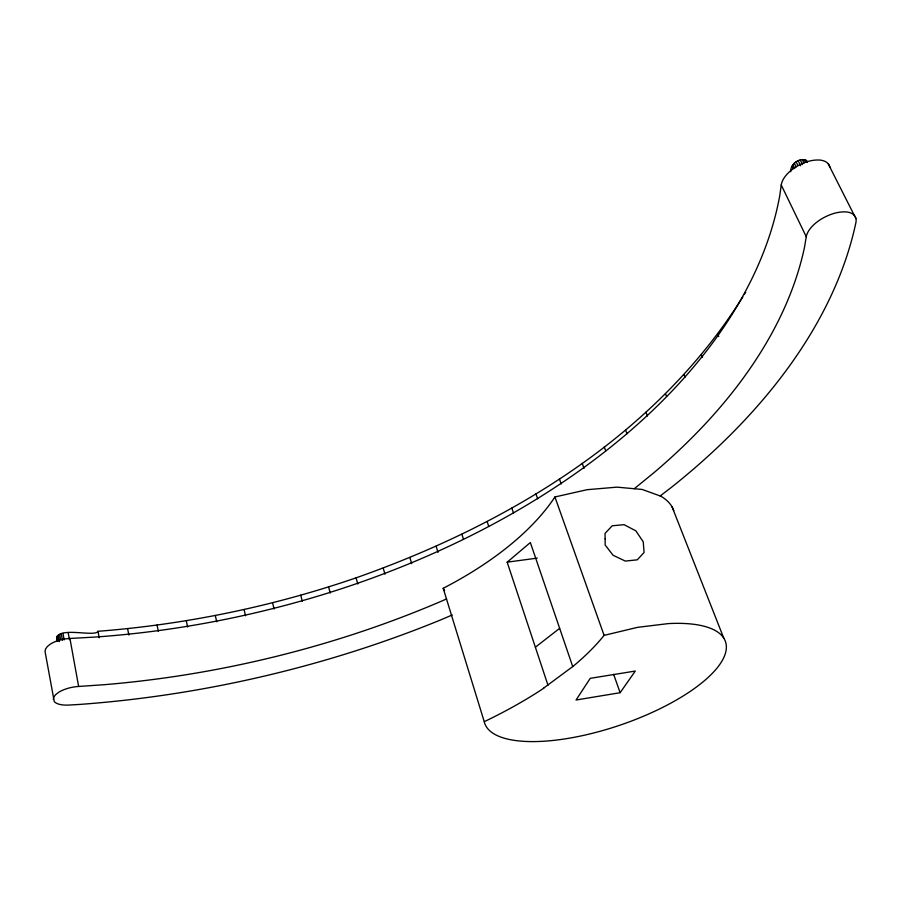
<?xml version="1.0" encoding="UTF-8"?>
<svg xmlns="http://www.w3.org/2000/svg" width="901" height="901" viewBox="0 0 901 901"><rect width="100%" height="100%" fill="white"/><g stroke="black" fill="none" stroke-linecap="round" stroke-linejoin="round"><path stroke-width="1.35" d="M829.9 167.113A26.737 14.393 -28.4 0 0 820.282 160.085C811.531 159.387 803.005 162.585 795.628 167.057A26.737 14.393 -28.4 0 0 781.235 184.975L779.737 195.81A641.174 398.614 -11.9 0 1 95.495 637.041L69.929 638.46A20.52 8.999 -10.7 0 0 50.388 644.091L47.325 646.524L45.512 649.058L45.05 651.513L54.24 701.541A20.836 8.627 -11.1 0 0 69.242 705.044L79.716 704.424A719.899 429.946 -12.2 0 0 441.085 619.742L452.257 614.978M660.174 495.967L671.448 487.328A719.899 429.946 -12.2 0 0 855.905 222.603A27.255 13.909 -27.5 0 0 846.366 211.926C837.457 211.375 828.819 214.607 821.25 219.067A27.255 13.909 -27.5 0 0 806.26 236.715L804.503 247.279A655.489 387.272 -12.3 0 1 653.957 472.676L634.259 488.725L616.982 487.148L587.125 489.694L554.926 496.969A281.089 139.554 -14.9 0 1 443.202 588.285L484.197 721.532A127.109 45.219 -18.7 0 0 668.407 704.436A127.109 45.219 -18.7 0 0 668.508 623.582L637.66 627.321L604.098 635.374A295.618 122.052 -15.4 0 1 573.25 666.188L543.517 688.206M57.202 641.456C52.449 624.416 95.168 637.863 97.984 631.297C185.82 624.472 272.755 606.474 356.075 577.845C507.657 524.405 655.962 435.949 742.829 296.834M790.718 171.731C790.087 163.971 800.009 156.785 806.8 160.761L807.386 161.865M53.328 699.435L53.812 697.059L55.682 694.603L58.802 692.216A20.836 8.627 -11.1 0 1 78.635 686.461L104.55 684.67A655.489 387.272 -12.3 0 0 442.312 600.809L446.626 598.883M744.271 294.526L745.713 292.228M620.136 692.7L635.284 671.054L590.245 678.329L576.054 700.009L620.136 692.7L613.626 674.308M535.374 647.211L559.656 628.324M547.954 685.154L507.162 562.168L530.351 542.548L572.732 666.605M507.162 562.168L537.221 558.124M634.259 488.725L642.176 489.446L660.906 496.226A121.736 52.461 -19.1 0 1 673.813 510.585M56.515 637.548L57.54 638.91M443.202 588.285L444.598 590.696M828.188 163.745L855.95 218.628M805.708 159.961L806.958 162.484M804.176 159.556L805.426 162.079M802.307 159.545L804.019 162.991M800.246 159.95L802.521 164.534M798.128 160.727L800.629 165.773M796.09 161.831L797.959 165.626M794.288 163.194L796.157 166.978M792.835 164.703L794.693 168.487M791.833 166.268L793.071 168.791M781.235 184.975L806.26 236.715M717.714 334.158L718.728 336.501M701.428 354.712L702.521 357.292M683.983 374.579L685.053 377.136M665.467 393.748L666.503 396.294M645.972 412.219L647.481 416.014M672.045 506.812L723.785 638.201M625.553 429.98L627.017 433.753M604.278 447.031L605.697 450.782M582.215 463.362L584.051 468.34M559.42 478.983L561.199 483.938M554.926 496.969L604.098 635.374M535.949 493.883L537.672 498.816M511.836 508.051L513.502 512.984M487.126 521.51L488.747 526.421M461.875 534.237L463.452 539.147M436.118 546.231L438.01 552.369M409.865 557.505L411.712 563.643M383.184 568.047L384.964 574.185M356.075 577.845L357.798 583.994M328.583 586.9L330.239 593.061M300.731 595.201L302.331 601.384M272.541 602.746L274.095 608.952M244.058 609.515L245.556 615.755M215.283 615.496L216.736 621.769M186.27 620.688L187.656 626.995M157.022 625.057L158.362 631.41M127.582 628.605L128.866 635.002M97.984 631.297L99.211 637.739M69.929 638.46L78.635 686.461M68.251 633.11L69.433 639.62M62.98 633.403L64.151 639.913M61.245 633.786L62.417 640.307M59.657 634.36L60.581 639.575M58.295 635.07L59.455 641.591M57.281 635.881L58.205 641.095M56.673 636.725L57.371 640.634M56.808 638.291L57.27 640.893M543.72 688.24A295.641 122.029 -15.4 0 1 484.355 721.622M605.157 538.809L605.134 544.959L613.063 555.264L625.305 561.075L637.266 559.825L644.069 552.504L643.246 541.85L635.869 530.847L624.078 524.675L612.207 525.801L605.022 533.415L605.157 538.809"/></g></svg>
